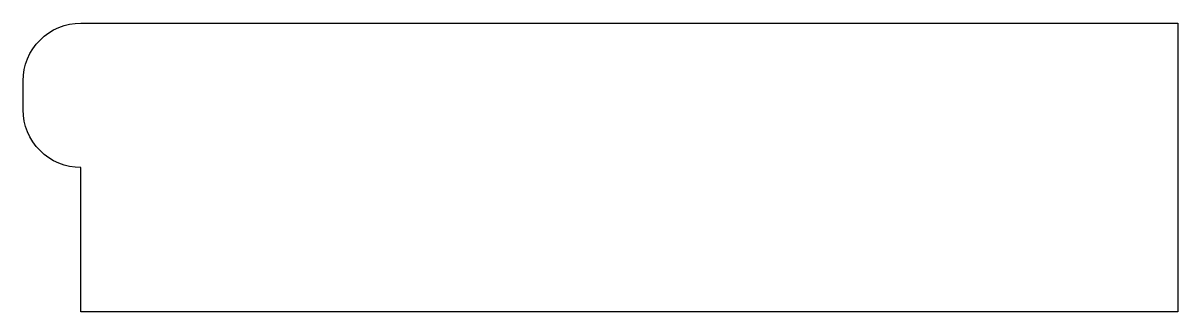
# Model space of a CAD drawing. Header units: millimetres. Extents: x -40 to 0, y -5 to 5.
import ezdxf

# ---------------------------------------------------------------- set-up
doc = ezdxf.new("R2010")
doc.units = ezdxf.units.MM
doc.layers.get('0').update_dxf_attribs({"linetype": 'CONTINUOUS'})

msp = doc.modelspace()

# ---------------------------------------------------------------- linework, layer by layer
msp.add_lwpolyline([(-38, 0, -0.414214), (-40, 2), (-40, 3, -0.414214), (-38, 5), (0, 5), (0, -5), (-38, -5)], format="xyb", close=True)

doc.saveas('drawing.dxf')
